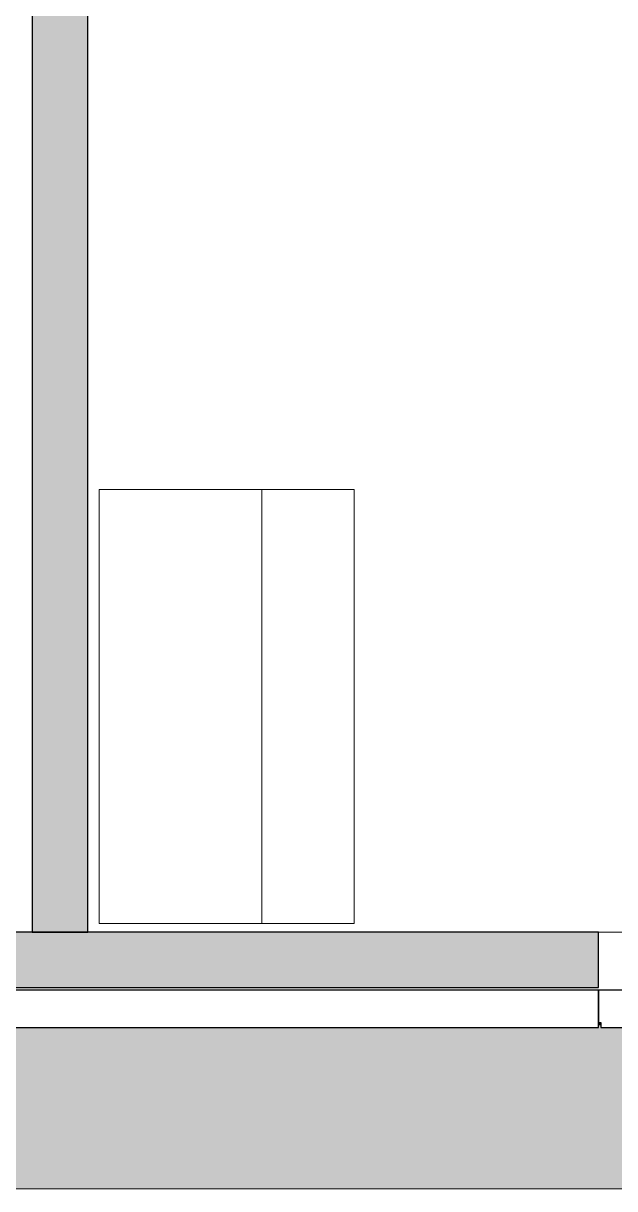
# Model space of a CAD drawing. Header units: millimetres. Extents: x 155927 to 326028, y -36033 to 97293.
# Drawn here: x 159358 to 160448, y 8897 to 11044 of the extents above; entities that cross this region are included whole.
import ezdxf

# ---------------------------------------------------------------- set-up
doc = ezdxf.new("R2010")
doc.units = ezdxf.units.MM
doc.header["$MEASUREMENT"] = 0
for name, color, linetype, lineweight in [('A-GLAZ', 7, 'CONTINUOUS', 9), ('A-WALL-PATT', 7, 'CONTINUOUS', 9), ('I-FURN', 8, 'CONTINUOUS', 9), ('I-WALL', 7, 'CONTINUOUS', 9)]:
    doc.layers.add(name, color=color, linetype=linetype, lineweight=lineweight)

msp = doc.modelspace()

# ---------------------------------------------------------------- hatches: boundary and pattern name
at = {"layer": 'A-GLAZ'}
h = msp.add_hatch(color=256, dxfattribs=at)
h.paths.add_polyline_path([(161817.8, 9198.3), (161817.8, 9200.4), (161813.5, 9200.4), (161813.5, 9198.3)], flags=0)
h.paths.add_polyline_path([(160422.2, 9198.3), (160422.2, 9200.4), (160417.8, 9200.4), (160417.8, 9198.3)], flags=0)
h.paths.add_polyline_path([(158929.5, 9198.3), (158933.8, 9198.3), (158933.8, 9200.4), (158929.5, 9200.4)], flags=0)
h.paths.add_polyline_path([(157533.8, 9198.3), (157538.2, 9198.3), (157538.2, 9200.4), (157533.8, 9200.4)], flags=0)
msp.add_hatch(color=256, dxfattribs=at).paths.add_polyline_path([(161817.8, 8896.6), (161817.8, 9198.3), (161813.5, 9198.3), (161813.5, 9193.6), (160422.2, 9193.6), (160422.2, 9198.3), (160417.8, 9198.3), (160417.8, 9193.6), (158933.8, 9193.6), (158933.8, 9198.3), (158929.5, 9198.3), (158929.5, 9193.6), (157538.2, 9193.6), (157538.2, 9198.3), (157533.8, 9198.3), (157533.8, 8896.6), (159906.5, 8896.6)], flags=0)
at = {"layer": 'A-WALL-PATT'}
for points in [[(159374.8, 9369.6), (159476.8, 9369.6), (159476.8, 13505.6), (159374.8, 13505.6), (159374.8, 10128.1)], [(160315.8, 9267.6), (160315.8, 9369.6), (159035.8, 9369.6), (159035.8, 9267.6), (159906.5, 9267.6)], [(160417.8, 9267.6), (160417.8, 9369.6), (160315.8, 9369.6), (160315.8, 9267.6)]]:
    msp.add_hatch(color=256, dxfattribs=at).paths.add_polyline_path(points, flags=0)

# ---------------------------------------------------------------- linework, layer by layer
at = {"layer": 'A-GLAZ', "lineweight": 30}
for p, q in [((160417.8, 9262.5), (158933.8, 9262.5)), ((160417.8, 9193.6), (160417.8, 9262.5)), ((160477, 9262.5), (160417.8, 9262.5)), ((160417.8, 9262.5), (160417.8, 9202.6)), ((158933.8, 9193.6), (160417.8, 9193.6)), ((160417.8, 9202.6), (160422.2, 9202.6)), ((160422.2, 9202.6), (160422.2, 9193.6)), ((160422.2, 9193.6), (160483, 9193.6))]:
    msp.add_line(p, q, dxfattribs=at)
at = {"layer": 'A-GLAZ'}
for p, q in [((160417.8, 9200.4), (160422.2, 9200.4)), ((160417.8, 9198.3), (160422.2, 9198.3)), ((157533.8, 8896.6), (161817.8, 8896.6))]:
    msp.add_line(p, q, dxfattribs=at)
at = {"layer": 'I-FURN'}
for p, q in [((159797.7, 10185.3), (159497.7, 10185.3)), ((159497.7, 10185.3), (159497.7, 9385.3)), ((159797.7, 9385.3), (159797.7, 10185.3)), ((159967.7, 10185.3), (159797.7, 10185.3)), ((159967.7, 9385.3), (159967.7, 10185.3)), ((159497.7, 9385.3), (159797.7, 9385.3)), ((159797.7, 9385.3), (159967.7, 9385.3))]:
    msp.add_line(p, q, dxfattribs=at)
at = {"layer": 'I-WALL', "lineweight": 30}
for p, q in [((159374.8, 13505.6), (159374.8, 9369.6)), ((159476.8, 9369.6), (159476.8, 13505.6)), ((160315.8, 9369.6), (159035.8, 9369.6)), ((159374.8, 9369.6), (159476.8, 9369.6)), ((160417.8, 9369.6), (160315.8, 9369.6)), ((160417.8, 9267.6), (160417.8, 9369.6)), ((159035.8, 9267.6), (160315.8, 9267.6)), ((160315.8, 9267.6), (160417.8, 9267.6))]:
    msp.add_line(p, q, dxfattribs=at)
at = {"layer": 'I-WALL'}
msp.add_line((160417.8, 9369.6), (161817.8, 9369.6), dxfattribs=at)

doc.saveas('drawing.dxf')
